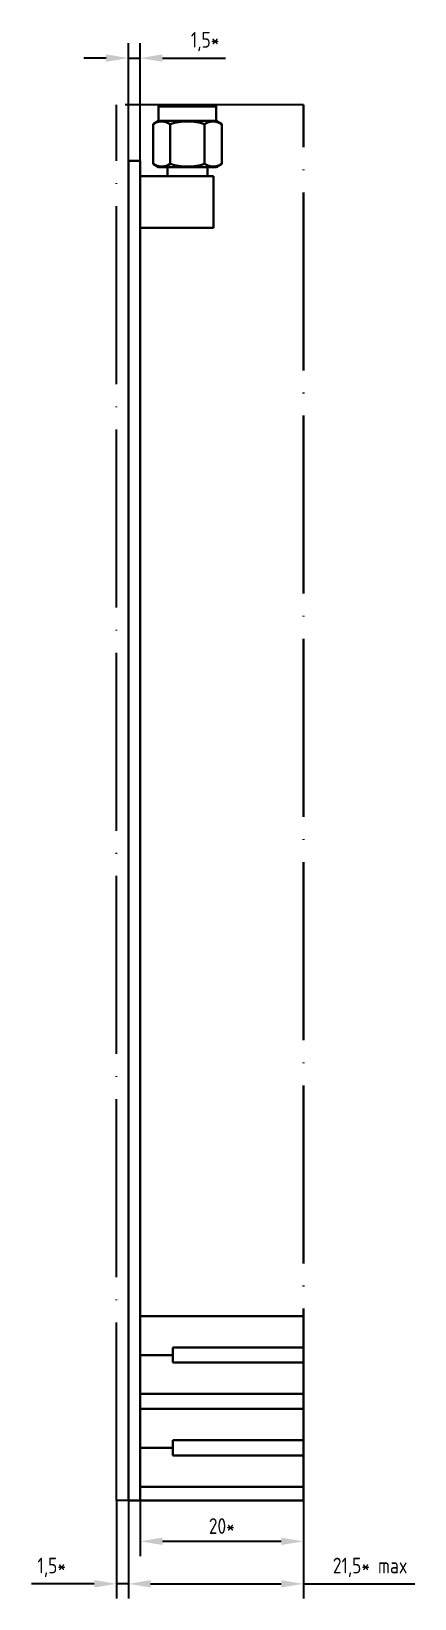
# Model space of a CAD drawing. Header units: inches. Extents: x -969 to 2045, y -594 to 12.
# Drawn here: x 1402.8 to 1454.5, y -315.4 to -104.1 of the extents above; entities that cross this region are included whole.
import ezdxf

# ---------------------------------------------------------------- set-up
doc = ezdxf.new("R2010")
doc.units = ezdxf.units.IN
doc.header["$MEASUREMENT"] = 0
doc.linetypes.add('ACAD_ISO04W100', pattern=[30, 24, -3, 0, -3])
doc.styles.add('GOST type A0', font='gost.TTF', dxfattribs={"height": 2.116667})
doc.dimstyles.new('GOST type A', dxfattribs={"dimtxt": 3.5, "dimasz": 3, "dimexe": 2, "dimexo": 0, "dimgap": 1, "dimtad": 1, "dimtoh": 1, "dimtxsty": 'GOST type A0', "dimcen": 0, "dimazin": 2, "dimtfac": 1, "dimtmove": 0, "dimatfit": 3, "dimfxl": 1, "dimarcsym": 0})

# ---------------------------------------------------------------- blocks, each defined once
blk = doc.blocks.new('*D48')
at = {"color": 0, "lineweight": -2, "transparency": 16777216}
for p, q in [((1412.92, -107.66), (1409.92, -107.66)), ((1415.92, -121.53), (1415.92, -105.66)), ((1415.92, -107.66), (1417.51, -107.66)), ((1417.51, -121.53), (1417.51, -105.66)), ((1420.51, -107.66), (1429, -107.66))]:
    blk.add_line(p, q, dxfattribs=at)
at = {"color": 0, "transparency": 16777216}
for points in [[(1412.92, -107.16), (1412.92, -108.16), (1415.92, -107.66)], [(1420.51, -107.16), (1420.51, -108.16), (1417.51, -107.66)]]:
    blk.add_solid(points, dxfattribs=at)
at = {"layer": 'DEFPOINTS', "color": 0, "transparency": 16777216}
for p in [(1417.51, -107.66), (1415.92, -121.53), (1417.51, -121.53)]:
    blk.add_point(p, dxfattribs=at)
at = {"color": 0, "transparency": 16777216, "insert": (1426.26, -105.44), "char_height": 2.117, "attachment_point": 5, "style": 'GOST type A0'}
blk.add_mtext('1,5*', dxfattribs=at)
blk = doc.blocks.new('*D49')
at = {"color": 0, "lineweight": -2, "transparency": 16777216}
for p, q in [((1417.51, -302.13), (1417.51, -309.64)), ((1439.51, -302.13), (1439.51, -309.64)), ((1420.51, -307.64), (1436.51, -307.64))]:
    blk.add_line(p, q, dxfattribs=at)
at = {"color": 0, "transparency": 16777216}
for points in [[(1420.51, -307.14), (1420.51, -308.14), (1417.51, -307.64)], [(1436.51, -307.14), (1436.51, -308.14), (1439.51, -307.64)]]:
    blk.add_solid(points, dxfattribs=at)
at = {"layer": 'DEFPOINTS', "color": 0, "transparency": 16777216}
for p in [(1417.51, -302.13), (1439.51, -302.13), (1439.51, -307.64)]:
    blk.add_point(p, dxfattribs=at)
at = {"color": 0, "transparency": 16777216, "insert": (1428.51, -305.58), "char_height": 2.117, "attachment_point": 5, "style": 'GOST type A0'}
blk.add_mtext('20*', dxfattribs=at)
blk = doc.blocks.new('*D50')
at = {"color": 0, "lineweight": -2, "transparency": 16777216}
for p, q in [((1415.92, -302.13), (1415.92, -315.37)), ((1439.51, -302.13), (1439.51, -315.37)), ((1418.92, -313.37), (1436.51, -313.37)), ((1439.51, -313.37), (1454.5, -313.37))]:
    blk.add_line(p, q, dxfattribs=at)
at = {"color": 0, "transparency": 16777216}
for points in [[(1418.92, -312.87), (1418.92, -313.87), (1415.92, -313.37)], [(1436.51, -312.87), (1436.51, -313.87), (1439.51, -313.37)]]:
    blk.add_solid(points, dxfattribs=at)
at = {"layer": 'DEFPOINTS', "color": 0, "transparency": 16777216}
for p in [(1415.92, -302.13), (1439.51, -302.13), (1439.51, -313.37)]:
    blk.add_point(p, dxfattribs=at)
at = {"color": 0, "transparency": 16777216, "insert": (1448.5, -311.15), "char_height": 2.117, "attachment_point": 5, "style": 'GOST type A0'}
blk.add_mtext('21,5* max', dxfattribs=at)
blk = doc.blocks.new('*D51')
at = {"color": 0, "lineweight": -2, "transparency": 16777216}
for p, q in [((1414.33, -302.13), (1414.33, -315.37)), ((1415.92, -302.13), (1415.92, -315.37)), ((1411.33, -313.37), (1402.85, -313.37)), ((1415.92, -313.37), (1414.33, -313.37)), ((1418.92, -313.37), (1421.92, -313.37))]:
    blk.add_line(p, q, dxfattribs=at)
at = {"color": 0, "transparency": 16777216}
for points in [[(1411.33, -312.87), (1411.33, -313.87), (1414.33, -313.37)], [(1418.92, -312.87), (1418.92, -313.87), (1415.92, -313.37)]]:
    blk.add_solid(points, dxfattribs=at)
at = {"layer": 'DEFPOINTS', "color": 0, "transparency": 16777216}
for p in [(1414.33, -302.13), (1415.92, -302.13), (1415.92, -313.37)]:
    blk.add_point(p, dxfattribs=at)
at = {"color": 0, "transparency": 16777216, "insert": (1405.59, -311.15), "char_height": 2.117, "attachment_point": 5, "style": 'GOST type A0'}
blk.add_mtext('1,5*', dxfattribs=at)

msp = doc.modelspace()

# ---------------------------------------------------------------- linework, layer by layer
at = {"linetype": 'ACAD_ISO04W100'}
for p, q in [((1439.51, -113.967), (1414.331, -113.967)), ((1414.331, -302.127), (1414.331, -113.967)), ((1415.923, -302.127), (1414.331, -302.127))]:
    msp.add_line(p, q, dxfattribs=at)
at = {"color": 7, "lineweight": 30}
for p, q in [((1420.006, -114.115), (1420.026, -114.067)), ((1420.006, -114.115), (1420.026, -114.067)), ((1420.026, -114.067), (1420.058, -114.025)), ((1420.026, -114.067), (1420.058, -114.025)), ((1420.058, -114.025), (1420.099, -113.994)), ((1420.058, -114.025), (1420.099, -113.994)), ((1420.099, -113.994), (1420.147, -113.974)), ((1420.099, -113.994), (1420.147, -113.974)), ((1420.147, -113.974), (1420.324, -113.967)), ((1420.147, -113.974), (1420.324, -113.967)), ((1420.324, -113.967), (1427.424, -113.967)), ((1420.691, -113.967), (1420.324, -113.967)), ((1421.275, -113.967), (1420.691, -113.967)), ((1422.036, -113.967), (1421.275, -113.967)), ((1422.923, -113.967), (1422.036, -113.967)), ((1423.874, -113.967), (1422.923, -113.967)), ((1424.825, -113.967), (1423.874, -113.967)), ((1423.874, -114.067), (1423.874, -113.974)), ((1425.712, -113.967), (1424.825, -113.967)), ((1426.473, -113.967), (1425.712, -113.967)), ((1427.057, -113.967), (1426.473, -113.967)), ((1427.424, -113.967), (1427.057, -113.967)), ((1427.424, -113.967), (1427.601, -113.974)), ((1427.601, -113.974), (1427.424, -113.967)), ((1427.601, -113.974), (1427.649, -113.994)), ((1427.649, -113.994), (1427.601, -113.974)), ((1427.649, -113.994), (1427.69, -114.025)), ((1427.69, -114.025), (1427.649, -113.994)), ((1427.69, -114.025), (1427.722, -114.067)), ((1427.722, -114.067), (1427.69, -114.025)), ((1427.722, -114.067), (1427.742, -114.115)), ((1427.742, -114.115), (1427.722, -114.067)), ((1419.255, -116.556), (1419.999, -116.127)), ((1419.255, -116.556), (1419.999, -116.127)), ((1419.999, -114.167), (1420.006, -114.115)), ((1419.999, -114.167), (1420.006, -114.115)), ((1419.999, -116.127), (1419.999, -114.167)), ((1419.999, -116.127), (1419.999, -114.167)), ((1420.131, -114.167), (1419.999, -114.167)), ((1420.131, -116.127), (1419.999, -116.127)), ((1420.018, -116.244), (1420.333, -116.201)), ((1420.518, -114.167), (1420.131, -114.167)), ((1420.518, -116.127), (1420.131, -116.127)), ((1420.651, -116.216), (1420.333, -116.201)), ((1421.134, -114.167), (1420.518, -114.167)), ((1421.134, -116.127), (1420.518, -116.127)), ((1421.112, -116.337), (1420.651, -116.216)), ((1421.937, -114.167), (1421.134, -114.167)), ((1421.937, -116.127), (1421.134, -116.127)), ((1422.871, -114.167), (1421.937, -114.167)), ((1422.871, -116.127), (1421.937, -116.127)), ((1423.874, -114.167), (1422.871, -114.167)), ((1422.871, -116.127), (1423.874, -116.127)), ((1423.29, -116.224), (1423.874, -116.199)), ((1423.874, -114.167), (1423.874, -114.115)), ((1424.877, -114.167), (1423.874, -114.167)), ((1424.877, -116.127), (1423.874, -116.127)), ((1423.874, -116.199), (1423.874, -116.127)), ((1423.874, -116.199), (1423.874, -116.127)), ((1424.462, -116.224), (1423.874, -116.199)), ((1425.812, -114.167), (1424.877, -114.167)), ((1425.812, -116.127), (1424.877, -116.127)), ((1426.614, -114.167), (1425.812, -114.167)), ((1426.614, -116.127), (1425.812, -116.127)), ((1427.23, -114.167), (1426.614, -114.167)), ((1427.23, -116.127), (1426.614, -116.127)), ((1426.946, -116.244), (1427.261, -116.201)), ((1427.617, -114.167), (1427.23, -114.167)), ((1427.617, -116.127), (1427.23, -116.127)), ((1427.579, -116.216), (1427.261, -116.201)), ((1428.04, -116.337), (1427.579, -116.216)), ((1427.617, -114.167), (1427.749, -114.167)), ((1427.617, -116.127), (1427.749, -116.127)), ((1427.742, -114.115), (1427.749, -114.167)), ((1427.749, -114.167), (1427.742, -114.115)), ((1427.749, -114.167), (1427.749, -116.127)), ((1427.749, -116.127), (1427.749, -114.167)), ((1427.749, -116.127), (1428.493, -116.556)), ((1428.493, -116.556), (1427.749, -116.127)), ((1419.255, -116.556), (1419.634, -116.367)), ((1419.255, -121.937), (1419.255, -116.556)), ((1419.255, -121.937), (1419.255, -116.556)), ((1419.634, -116.367), (1420.018, -116.244)), ((1421.565, -116.556), (1421.112, -116.337)), ((1421.565, -116.556), (1422.134, -116.408)), ((1421.565, -121.937), (1421.565, -116.556)), ((1422.134, -116.408), (1422.71, -116.295)), ((1422.71, -116.295), (1423.29, -116.224)), ((1425.046, -116.296), (1424.462, -116.224)), ((1425.619, -116.409), (1425.046, -116.296)), ((1426.183, -116.556), (1425.619, -116.409)), ((1426.183, -116.556), (1426.563, -116.367)), ((1426.183, -121.937), (1426.183, -116.556)), ((1426.563, -116.367), (1426.946, -116.244)), ((1428.493, -116.556), (1428.04, -116.337)), ((1428.493, -116.556), (1428.493, -121.937)), ((1428.493, -121.937), (1428.493, -116.556)), ((1415.923, -302.127), (1415.923, -121.527)), ((1415.923, -121.527), (1417.514, -121.527)), ((1417.514, -121.527), (1417.514, -302.127)), ((1419.999, -122.367), (1419.255, -121.937)), ((1419.708, -122.157), (1419.255, -121.937)), ((1419.999, -122.367), (1419.255, -121.937)), ((1420.169, -122.278), (1419.708, -122.157)), ((1421.174, -122.367), (1419.999, -122.367)), ((1420.131, -122.367), (1419.999, -122.367)), ((1420.518, -122.367), (1420.131, -122.367)), ((1420.487, -122.293), (1420.169, -122.278)), ((1420.487, -122.293), (1420.802, -122.25)), ((1421.134, -122.367), (1420.518, -122.367)), ((1420.802, -122.25), (1421.185, -122.127)), ((1421.937, -122.367), (1421.134, -122.367)), ((1421.174, -123.567), (1421.174, -122.367)), ((1421.174, -123.567), (1421.174, -122.367)), ((1421.185, -122.127), (1421.565, -121.937)), ((1422.134, -122.086), (1421.565, -121.937)), ((1422.871, -122.367), (1421.937, -122.367)), ((1422.71, -122.199), (1422.134, -122.086)), ((1423.29, -122.27), (1422.71, -122.199)), ((1422.871, -122.367), (1423.874, -122.367)), ((1423.874, -122.295), (1423.29, -122.27)), ((1423.874, -122.295), (1424.462, -122.27)), ((1423.874, -122.367), (1423.874, -122.295)), ((1424.877, -122.367), (1423.874, -122.367)), ((1424.462, -122.27), (1425.046, -122.198)), ((1424.877, -122.367), (1425.812, -122.367)), ((1425.046, -122.198), (1425.619, -122.084)), ((1425.619, -122.084), (1426.183, -121.937)), ((1426.614, -122.367), (1425.812, -122.367)), ((1426.636, -122.157), (1426.183, -121.937)), ((1427.749, -122.367), (1426.574, -122.367)), ((1426.574, -122.367), (1426.574, -123.567)), ((1426.574, -123.567), (1426.574, -122.367)), ((1427.23, -122.367), (1426.614, -122.367)), ((1427.097, -122.278), (1426.636, -122.157)), ((1427.415, -122.293), (1427.097, -122.278)), ((1427.617, -122.367), (1427.23, -122.367)), ((1427.415, -122.293), (1427.73, -122.25)), ((1427.749, -122.367), (1427.617, -122.367)), ((1427.73, -122.25), (1428.114, -122.127)), ((1428.493, -121.937), (1427.749, -122.367)), ((1427.749, -122.367), (1428.493, -121.937)), ((1428.114, -122.127), (1428.493, -121.937)), ((1417.514, -124.017), (1417.514, -123.567)), ((1417.514, -123.567), (1421.174, -123.567)), ((1427.374, -123.567), (1417.514, -123.567)), ((1417.514, -130.567), (1417.514, -123.567)), ((1426.574, -123.567), (1427.374, -123.567)), ((1427.374, -123.567), (1427.374, -130.567)), ((1427.374, -130.567), (1427.374, -123.567)), ((1427.374, -130.567), (1417.514, -130.567)), ((1427.374, -130.567), (1417.514, -130.567)), ((1417.514, -139.027), (1417.514, -132.077)), ((1417.514, -136.285), (1417.514, -135.694)), ((1417.514, -136.83), (1417.514, -136.285)), ((1417.514, -137.325), (1417.514, -136.83)), ((1417.514, -137.763), (1417.514, -137.325)), ((1417.514, -138.141), (1417.514, -137.763)), ((1417.514, -138.456), (1417.514, -138.141)), ((1417.514, -138.704), (1417.514, -138.456)), ((1417.514, -138.883), (1417.514, -138.704)), ((1417.514, -140.2), (1417.514, -138.854)), ((1417.514, -140.2), (1417.514, -138.854)), ((1417.514, -140.2), (1417.514, -138.854)), ((1417.514, -140.2), (1417.514, -138.854)), ((1417.514, -138.991), (1417.514, -138.883)), ((1417.514, -139.027), (1417.514, -138.991)), ((1417.514, -282.222), (1417.514, -277.282)), ((1417.514, -277.282), (1439.51, -277.282)), ((1439.51, -277.282), (1423.035, -277.282)), ((1439.51, -277.282), (1439.51, -281.504)), ((1439.51, -277.292), (1439.51, -277.282)), ((1439.51, -277.539), (1439.51, -277.292)), ((1439.51, -278.098), (1439.51, -277.539)), ((1439.51, -278.936), (1439.51, -278.098)), ((1439.51, -280), (1439.51, -278.936)), ((1439.51, -281.223), (1439.51, -280)), ((1421.904, -282.527), (1417.514, -282.527)), ((1417.514, -287.772), (1417.514, -282.832)), ((1421.904, -282.184), (1421.904, -281.504)), ((1439.526, -281.504), (1421.904, -281.504)), ((1421.904, -282.87), (1421.904, -282.184)), ((1421.904, -283.55), (1421.904, -282.87)), ((1439.51, -281.504), (1439.51, -281.223)), ((1439.51, -281.504), (1439.526, -281.504)), ((1439.526, -281.504), (1439.526, -283.55)), ((1439.526, -282.184), (1439.526, -281.504)), ((1439.526, -282.87), (1439.526, -282.184)), ((1439.526, -283.55), (1439.526, -282.87)), ((1417.514, -294.95), (1417.514, -284.104)), ((1439.526, -283.55), (1421.904, -283.55)), ((1439.526, -283.55), (1439.51, -283.55)), ((1439.51, -283.55), (1439.51, -287.772)), ((1439.51, -283.831), (1439.51, -283.55)), ((1439.51, -285.054), (1439.51, -283.831)), ((1439.51, -286.117), (1439.51, -285.054)), ((1439.51, -286.956), (1439.51, -286.117)), ((1439.51, -287.515), (1439.51, -286.956)), ((1439.51, -287.772), (1417.514, -287.772)), ((1433.989, -287.772), (1417.514, -287.772)), ((1439.51, -287.772), (1433.989, -287.772)), ((1439.51, -287.762), (1439.51, -287.515)), ((1439.51, -287.772), (1439.51, -287.762)), ((1417.514, -301.554), (1417.514, -289.754)), ((1417.514, -294.722), (1417.514, -289.782)), ((1417.514, -289.782), (1439.51, -289.782)), ((1417.514, -294.95), (1417.514, -290.835)), ((1439.51, -289.782), (1423.035, -289.782)), ((1439.51, -289.782), (1439.51, -294.004)), ((1439.51, -289.792), (1439.51, -289.782)), ((1439.51, -290.039), (1439.51, -289.792)), ((1439.51, -290.598), (1439.51, -290.039)), ((1439.51, -291.436), (1439.51, -290.598)), ((1439.51, -292.5), (1439.51, -291.436)), ((1439.51, -293.723), (1439.51, -292.5)), ((1439.51, -294.004), (1439.51, -293.723)), ((1417.514, -301.554), (1417.514, -294.554)), ((1421.904, -295.027), (1417.514, -295.027)), ((1417.514, -300.272), (1417.514, -295.332)), ((1421.904, -294.684), (1421.904, -294.004)), ((1439.526, -294.004), (1421.904, -294.004)), ((1421.904, -295.37), (1421.904, -294.684)), ((1421.904, -296.05), (1421.904, -295.37)), ((1439.51, -294.004), (1439.526, -294.004)), ((1439.526, -294.004), (1439.526, -296.05)), ((1439.526, -294.684), (1439.526, -294.004)), ((1439.526, -295.37), (1439.526, -294.684)), ((1439.526, -296.05), (1439.526, -295.37)), ((1439.526, -296.05), (1421.904, -296.05)), ((1439.526, -296.05), (1439.51, -296.05)), ((1439.51, -296.05), (1439.51, -300.272)), ((1439.51, -296.331), (1439.51, -296.05)), ((1439.51, -297.554), (1439.51, -296.331)), ((1439.51, -298.617), (1439.51, -297.554)), ((1439.51, -299.456), (1439.51, -298.617)), ((1439.51, -300.015), (1439.51, -299.456)), ((1439.51, -300.262), (1439.51, -300.015)), ((1417.514, -302.127), (1415.923, -302.127)), ((1439.51, -300.272), (1417.514, -300.272)), ((1433.989, -300.272), (1417.514, -300.272)), ((1439.51, -300.272), (1433.989, -300.272)), ((1439.51, -300.272), (1439.51, -300.262))]:
    msp.add_line(p, q, dxfattribs=at)
at = {"color": 7, "linetype": 'ACAD_ISO04W100', "lineweight": 30}
for p, q in [((1439.51, -300.262), (1439.51, -113.967)), ((1417.514, -302.127), (1415.923, -302.127)), ((1439.51, -302.127), (1417.514, -302.127)), ((1439.51, -300.272), (1439.51, -302.127))]:
    msp.add_line(p, q, dxfattribs=at)

# ---------------------------------------------------------------- dimensions: what is measured, and where the dimension line sits
for base, p1, p2, text, picture, middle in [((1417.514, -107.662), (1415.923, -121.527), (1417.514, -121.527), '1,5*', '*D48', (1426.257, -105.444)), ((1439.51, -307.638), (1417.514, -302.127), (1439.51, -302.127), '20*', '*D49', (1428.512, -305.579))]:
    dim = msp.add_linear_dim(base=base, p1=p1, p2=p2, text=text, dimstyle='GOST type A')
    dim.commit()
    dim.dimension.update_dxf_attribs({"geometry": picture, "text_midpoint": middle})
for base, p1, p2, text, picture, middle in [((1415.923, -313.369), (1414.331, -302.127), (1415.923, -302.127), '1,5*', '*D51', (1405.589, -313.369)), ((1439.51, -313.369), (1415.923, -302.127), (1439.51, -302.127), '21,5* max', '*D50', (1448.503, -313.369))]:
    dim = msp.add_linear_dim(base=base, p1=p1, p2=p2, text=text, dimstyle='GOST type A')
    dim.commit()
    dim.dimension.update_dxf_attribs({"geometry": picture, "text_midpoint": middle, "dimtype": 160})

doc.saveas('drawing.dxf')
